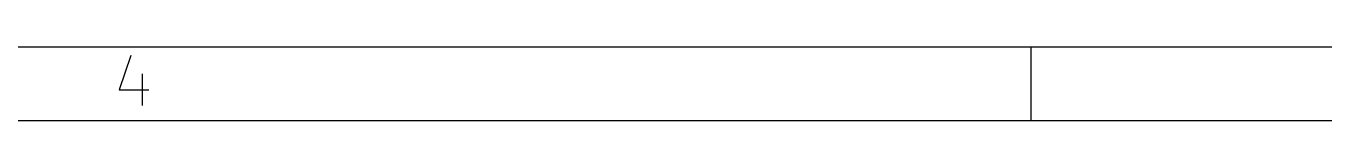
# Model space of a CAD drawing. Extents: x 10 to 287, y -200 to -10.
# Drawn here: x 182.71 to 217.96, y -12 to -10 of the extents above; entities that cross this region are included whole.
import ezdxf

# ---------------------------------------------------------------- set-up
doc = ezdxf.new("R2010")
doc.units = 0
doc.header["$MEASUREMENT"] = 0
doc.layers.add('BLACK', color=7, linetype='CONTINUOUS')

msp = doc.modelspace()

# ---------------------------------------------------------------- linework, layer by layer
at = {"layer": 'Black'}
for p, q in [((287.002, -10), (10, -10)), ((210, -12), (210, -10)), ((185.557, -10.2262), (185.248, -11.1548)), ((185.867, -10.7214), (185.867, -11.5881)), ((185.248, -11.1548), (186.052, -11.1548)), ((285.002, -12), (12, -12))]:
    msp.add_line(p, q, dxfattribs=at)

doc.saveas('drawing.dxf')
